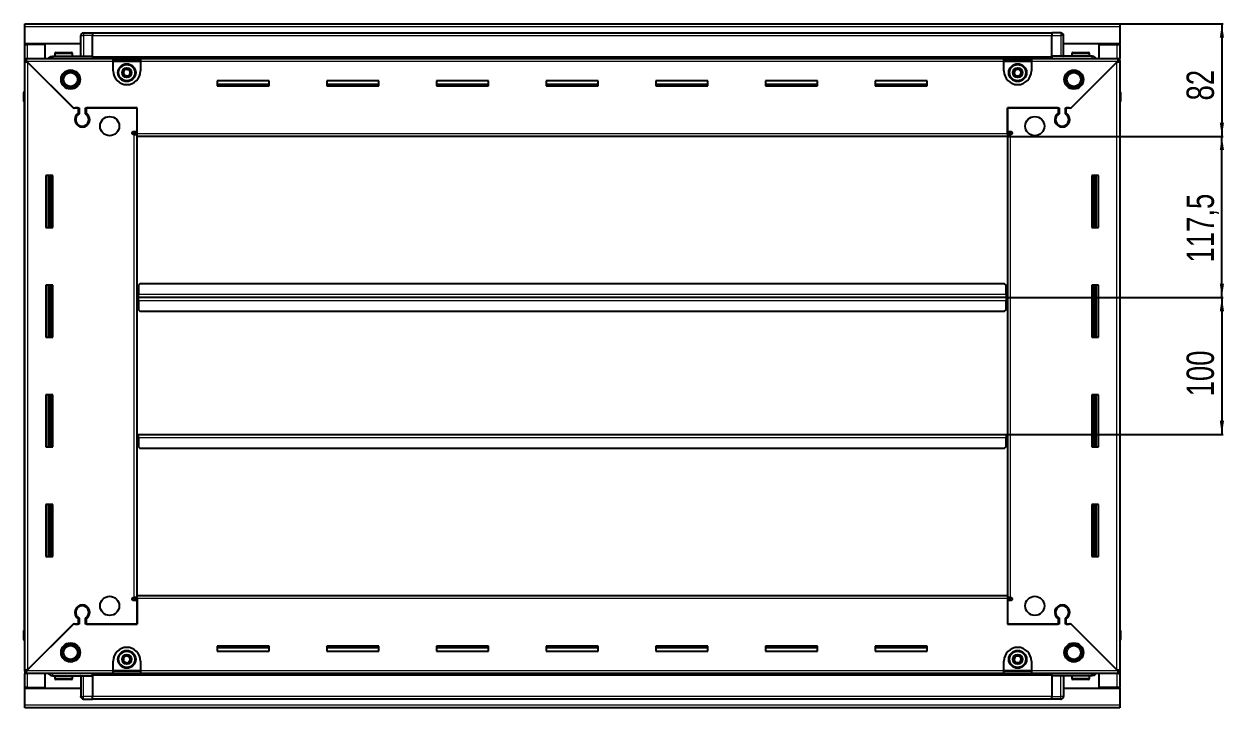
# Model space of a CAD drawing. Header units: millimetres. Extents: x 834 to 4260, y -409 to 1868.
# Drawn here: x 3384 to 4260, y 1227 to 1726 of the extents above; entities that cross this region are included whole.
import ezdxf

# ---------------------------------------------------------------- set-up
doc = ezdxf.new("R2010")
doc.units = ezdxf.units.MM
doc.layers.add('FORMAT', color=7, linetype='Continuous')
doc.styles.add('SLDTEXTSTYLE0', font='TXT', dxfattribs={"width": 0.75})
doc.dimstyles.new('SLDDIMSTYLE0', dxfattribs={"dimtxt": 20, "dimasz": 10, "dimexe": 0, "dimexo": 0.0625, "dimgap": 5, "dimtad": 2, "dimdec": 1, "dimrnd": 1e-09, "dimzin": 12, "dimdsep": 46, "dimtxsty": 'SLDTEXTSTYLE0', "dimsah": 1, "dimcen": 0.09, "dimadec": 0, "dimazin": 3, "dimtfac": 1, "dimtofl": 0, "dimtmove": 0, "dimatfit": 3, "dimfxl": 0, "dimfrac": 2, "dimtolj": 1, "dimtzin": 12, "dimarcsym": 0})

# ---------------------------------------------------------------- blocks, each defined once
blk = doc.blocks.new('_D_5')
at = {"layer": 'FORMAT'}
for p, q in [((4183.73, 1726.26), (4259.22, 1726.26)), ((4258.22, 1726.26), (4258.22, 1644.26)), ((4101.73, 1644.26), (4259.22, 1644.26))]:
    blk.add_line(p, q, dxfattribs=at)
for points in [[(4258.22, 1726.26), (4256.69, 1716.26), (4259.76, 1716.26)], [(4258.22, 1644.26), (4259.76, 1654.26), (4256.69, 1654.26)]]:
    blk.add_solid(points, dxfattribs=at)
at = {"layer": 'FORMAT', "insert": (4232.44, 1670.48), "char_height": 20, "attachment_point": 1, "rotation": 90, "style": 'SLDTEXTSTYLE0'}
blk.add_mtext('82', dxfattribs=at)
blk = doc.blocks.new('_D_6')
at = {"layer": 'FORMAT'}
for p, q in [((4101.73, 1644.26), (4259.22, 1644.26)), ((4258.22, 1526.76), (4258.22, 1644.26)), ((4100.73, 1526.76), (4259.22, 1526.76))]:
    blk.add_line(p, q, dxfattribs=at)
for points in [[(4258.22, 1644.26), (4256.69, 1634.26), (4259.76, 1634.26)], [(4258.22, 1526.76), (4259.76, 1536.76), (4256.69, 1536.76)]]:
    blk.add_solid(points, dxfattribs=at)
at = {"layer": 'FORMAT', "insert": (4232.44, 1552.26), "char_height": 20, "attachment_point": 1, "rotation": 90, "style": 'SLDTEXTSTYLE0'}
blk.add_mtext('117,5', dxfattribs=at)
blk = doc.blocks.new('_D_7')
at = {"layer": 'FORMAT'}
for p, q in [((4100.73, 1526.76), (4259.22, 1526.76)), ((4258.22, 1526.76), (4258.22, 1426.76)), ((4100.73, 1426.76), (4259.22, 1426.76))]:
    blk.add_line(p, q, dxfattribs=at)
for points in [[(4258.22, 1526.76), (4256.69, 1516.76), (4259.76, 1516.76)], [(4258.22, 1426.76), (4259.76, 1436.76), (4256.69, 1436.76)]]:
    blk.add_solid(points, dxfattribs=at)
at = {"layer": 'FORMAT', "insert": (4232.44, 1454.59), "char_height": 20, "attachment_point": 1, "rotation": 90, "style": 'SLDTEXTSTYLE0'}
blk.add_mtext('100', dxfattribs=at)

msp = doc.modelspace()

# ---------------------------------------------------------------- linework, layer by layer
at = {"color": 7, "linetype": 'Continuous', "lineweight": 25}
for p, q in [((3384.72, 1726.26), (4183.72, 1726.26)), ((3384.72, 1724.16), (3384.72, 1726.26)), ((4183.72, 1726.26), (4183.72, 1724.16)), ((3384.72, 1711.76), (3384.72, 1724.16)), ((3425.72, 1702.76), (3425.72, 1717.76)), ((3426.4, 1719.26), (3426.4, 1719.26)), ((3427.72, 1719.76), (3434.22, 1719.76)), ((3427.72, 1719.76), (3434.22, 1719.76)), ((3434.22, 1719.76), (3434.22, 1719.76)), ((3434.22, 1719.76), (3434.22, 1719.76)), ((3434.22, 1719.76), (3434.22, 1717.76)), ((4134.22, 1719.61), (3434.22, 1719.61)), ((3434.22, 1702.76), (3434.22, 1717.76)), ((4134.22, 1719.76), (4134.22, 1719.76)), ((4140.72, 1719.76), (4134.22, 1719.76)), ((4140.72, 1719.76), (4134.22, 1719.76)), ((4134.22, 1719.76), (4134.22, 1717.76)), ((4134.22, 1702.76), (4134.22, 1717.76)), ((4142.72, 1717.76), (4142.72, 1717.76)), ((4142.72, 1702.76), (4142.72, 1717.76)), ((4183.72, 1724.16), (4183.72, 1711.76)), ((3425.72, 1711.76), (3384.72, 1711.76)), ((3384.72, 1711.26), (3384.72, 1711.76)), ((3384.72, 1711.26), (3386.82, 1711.26)), ((3384.72, 1701.01), (3384.72, 1711.26)), ((3386.22, 1711.26), (3386.22, 1711.76)), ((3399.72, 1711.26), (3386.82, 1711.26)), ((3399.72, 1701.01), (3399.72, 1711.26)), ((4183.72, 1711.76), (4142.72, 1711.76)), ((4168.72, 1711.26), (4181.62, 1711.26)), ((4168.72, 1701.01), (4168.72, 1711.26)), ((4181.62, 1711.26), (4183.72, 1711.26)), ((4182.22, 1711.26), (4182.22, 1711.76)), ((4183.72, 1711.26), (4183.72, 1711.76)), ((4183.72, 1711.26), (4183.72, 1701.01)), ((3384.72, 1699.51), (3384.72, 1701.01)), ((3384.72, 1701.01), (3385.72, 1701.01)), ((3384.72, 1699.01), (3384.72, 1699.51)), ((3384.72, 1699.51), (3385.72, 1699.51)), ((3384.72, 1254.51), (3384.72, 1699.01)), ((3386.22, 1699.01), (3384.72, 1699.01)), ((3385.72, 1701.01), (3449.22, 1701.01)), ((3385.72, 1699.51), (3385.72, 1701.01)), ((3386.32, 1698.91), (3420.22, 1665.01)), ((3405.22, 1702.76), (3434.22, 1702.76)), ((3406.72, 1704.66), (3406.72, 1702.76)), ((3407.52, 1705.46), (3418.92, 1705.46)), ((3419.72, 1702.76), (3419.72, 1704.66)), ((3434.22, 1702.76), (3434.22, 1702.26)), ((3434.22, 1701.61), (4134.22, 1701.61)), ((3449.22, 1698.91), (3449.22, 1701.01)), ((3449.22, 1701.01), (3469.22, 1701.01)), ((3449.22, 1699.51), (3469.22, 1699.51)), ((3449.22, 1692.01), (3449.22, 1698.91)), ((3469.22, 1701.01), (4099.22, 1701.01)), ((3469.22, 1701.01), (3469.22, 1698.91)), ((3469.22, 1698.91), (3469.22, 1692.01)), ((4099.22, 1698.91), (4099.22, 1701.01)), ((4099.22, 1701.01), (4119.22, 1701.01)), ((4099.22, 1699.51), (4119.22, 1699.51)), ((4099.22, 1692.01), (4099.22, 1698.91)), ((4119.22, 1701.01), (4182.72, 1701.01)), ((4119.22, 1701.01), (4119.22, 1698.91)), ((4119.22, 1698.91), (4119.22, 1692.01)), ((4134.22, 1702.76), (4134.22, 1702.26)), ((4163.22, 1702.76), (4134.22, 1702.76)), ((4148.22, 1665.01), (4182.12, 1698.91)), ((4148.72, 1704.66), (4148.72, 1702.76)), ((4149.52, 1705.46), (4160.92, 1705.46)), ((4161.72, 1702.76), (4161.72, 1704.66)), ((4182.22, 1699.01), (4183.72, 1699.01)), ((4182.72, 1699.51), (4182.72, 1701.01)), ((4182.72, 1701.01), (4183.72, 1701.01)), ((4182.72, 1699.51), (4183.72, 1699.51)), ((4183.72, 1699.51), (4183.72, 1701.01)), ((4183.72, 1699.51), (4183.72, 1699.01)), ((4183.72, 1699.01), (4183.72, 1254.51)), ((3420.92, 1664.31), (3386.82, 1698.41)), ((4181.62, 1698.41), (4147.52, 1664.31)), ((3563.22, 1684.76), (3525.22, 1684.76)), ((3525.22, 1684.76), (3525.22, 1681.26)), ((3563.22, 1682.01), (3525.22, 1682.01)), ((3525.22, 1681.26), (3563.22, 1681.26)), ((3563.22, 1681.26), (3563.22, 1684.76)), ((3643.22, 1684.76), (3605.22, 1684.76)), ((3605.22, 1684.76), (3605.22, 1681.26)), ((3643.22, 1682.01), (3605.22, 1682.01)), ((3605.22, 1681.26), (3643.22, 1681.26)), ((3643.22, 1681.26), (3643.22, 1684.76)), ((3723.22, 1684.76), (3685.22, 1684.76)), ((3685.22, 1684.76), (3685.22, 1681.26)), ((3723.22, 1682.01), (3685.22, 1682.01)), ((3685.22, 1681.26), (3723.22, 1681.26)), ((3723.22, 1681.26), (3723.22, 1684.76)), ((3803.22, 1684.76), (3765.22, 1684.76)), ((3765.22, 1684.76), (3765.22, 1681.26)), ((3803.22, 1682.01), (3765.22, 1682.01)), ((3765.22, 1681.26), (3803.22, 1681.26)), ((3803.22, 1681.26), (3803.22, 1684.76)), ((3883.22, 1684.76), (3845.22, 1684.76)), ((3845.22, 1684.76), (3845.22, 1681.26)), ((3883.22, 1682.01), (3845.22, 1682.01)), ((3845.22, 1681.26), (3883.22, 1681.26)), ((3883.22, 1681.26), (3883.22, 1684.76)), ((3963.22, 1684.76), (3925.22, 1684.76)), ((3925.22, 1684.76), (3925.22, 1681.26)), ((3963.22, 1682.01), (3925.22, 1682.01)), ((3925.22, 1681.26), (3963.22, 1681.26)), ((3963.22, 1681.26), (3963.22, 1684.76)), ((4043.22, 1684.76), (4005.22, 1684.76)), ((4005.22, 1684.76), (4005.22, 1681.26)), ((4043.22, 1682.01), (4005.22, 1682.01)), ((4005.22, 1681.26), (4043.22, 1681.26)), ((4043.22, 1681.26), (4043.22, 1684.76)), ((3384.22, 1676.26), (3384.22, 1669.76)), ((3384.22, 1669.76), (3384.22, 1676.26)), ((4183.72, 1677.58), (4183.72, 1677.58)), ((4184.22, 1676.26), (4184.22, 1669.76)), ((4184.22, 1669.76), (4184.22, 1676.26)), ((3384.22, 1669.76), (3384.22, 1669.76)), ((3384.72, 1669.76), (3384.22, 1669.76)), ((3384.37, 1669.76), (3384.37, 1283.76)), ((3420.22, 1665.01), (3424.42, 1665.01)), ((3421.62, 1665.01), (3420.92, 1664.31)), ((3423.72, 1665.01), (3421.62, 1665.01)), ((3423.72, 1665.01), (3423.72, 1661.12)), ((3424.42, 1665.01), (3424.42, 1660.72)), ((3429.02, 1665.01), (3466.72, 1665.01)), ((3429.02, 1660.72), (3429.02, 1665.01)), ((3429.72, 1661.12), (3429.72, 1665.01)), ((3466.72, 1665.01), (3429.72, 1665.01)), ((3466.72, 1646.36), (3466.72, 1665.01)), ((3466.72, 1647.76), (3466.72, 1665.01)), ((4101.72, 1665.01), (4139.42, 1665.01)), ((4101.72, 1646.36), (4101.72, 1665.01)), ((4101.72, 1665.01), (4101.72, 1647.76)), ((4138.72, 1665.01), (4101.72, 1665.01)), ((4138.72, 1665.01), (4138.72, 1661.12)), ((4139.42, 1665.01), (4139.42, 1660.72)), ((4144.02, 1665.01), (4148.22, 1665.01)), ((4144.02, 1660.72), (4144.02, 1665.01)), ((4146.82, 1665.01), (4144.72, 1665.01)), ((4144.72, 1661.12), (4144.72, 1665.01)), ((4147.52, 1664.31), (4146.82, 1665.01)), ((4183.72, 1669.76), (4184.22, 1669.76)), ((4184.07, 1283.76), (4184.07, 1669.76)), ((4184.22, 1669.76), (4184.22, 1669.76)), ((4184.22, 1669.76), (4184.22, 1669.76)), ((3424.72, 1652.14), (3424.72, 1651.38)), ((3463.87, 1647.76), (3466.72, 1647.76)), ((3466.72, 1646.76), (3464.72, 1646.76)), ((3464.72, 1646.76), (3464.72, 1645.76)), ((3466.72, 1644.26), (3466.72, 1646.36)), ((4101.72, 1647.76), (4104.57, 1647.76)), ((4103.72, 1646.76), (4101.72, 1646.76)), ((4101.72, 1646.36), (4101.72, 1644.26)), ((4103.72, 1645.76), (4103.72, 1646.76)), ((4143.72, 1652.14), (4143.72, 1651.38)), ((3464.62, 1645.76), (3463.87, 1645.76)), ((3464.62, 1645.76), (3466.72, 1645.76)), ((4101.72, 1644.26), (3466.72, 1644.26)), ((3466.72, 1309.26), (3466.72, 1644.26)), ((4101.72, 1645.76), (4103.82, 1645.76)), ((4101.72, 1644.26), (4101.72, 1309.26)), ((4104.57, 1645.76), (4103.82, 1645.76)), ((3405.22, 1615.76), (3400.22, 1615.76)), ((3400.22, 1615.76), (3400.22, 1577.76)), ((3402.37, 1577.76), (3402.37, 1615.76)), ((3404.17, 1577.76), (3404.17, 1615.76)), ((3404.2, 1577.76), (3404.2, 1615.76)), ((3405.22, 1577.76), (3405.22, 1615.76)), ((4163.22, 1615.76), (4163.22, 1577.76)), ((4168.22, 1615.76), (4163.22, 1615.76)), ((4164.25, 1615.76), (4164.25, 1577.76)), ((4164.28, 1615.76), (4164.28, 1577.76)), ((4166.07, 1615.76), (4166.07, 1577.76)), ((4168.22, 1577.76), (4168.22, 1615.76)), ((3400.22, 1577.76), (3405.22, 1577.76)), ((4163.22, 1577.76), (4168.22, 1577.76)), ((3405.22, 1535.76), (3400.22, 1535.76)), ((3400.22, 1535.76), (3400.22, 1497.76)), ((3402.37, 1497.76), (3402.37, 1535.76)), ((3404.17, 1497.76), (3404.17, 1535.76)), ((3404.2, 1497.76), (3404.2, 1535.76)), ((3405.22, 1497.76), (3405.22, 1535.76)), ((3468.72, 1536.76), (3467.72, 1535.76)), ((3467.72, 1535.76), (3467.72, 1528.86)), ((4099.72, 1536.76), (3468.72, 1536.76)), ((4100.72, 1535.76), (4099.72, 1536.76)), ((4100.72, 1528.86), (4100.72, 1535.76)), ((4163.22, 1535.76), (4163.22, 1497.76)), ((4168.22, 1535.76), (4163.22, 1535.76)), ((4164.25, 1535.76), (4164.25, 1497.76)), ((4164.28, 1535.76), (4164.28, 1497.76)), ((4166.07, 1535.76), (4166.07, 1497.76)), ((4168.22, 1497.76), (4168.22, 1535.76)), ((3467.47, 1526.76), (3466.72, 1526.76)), ((3467.72, 1529.61), (3467.47, 1529.61)), ((3467.47, 1529.61), (3467.47, 1526.76)), ((3467.47, 1526.76), (3467.47, 1523.91)), ((3467.47, 1523.91), (3467.72, 1523.91)), ((3467.72, 1526.76), (3467.72, 1528.86)), ((4100.72, 1526.76), (3467.72, 1526.76)), ((3467.72, 1524.66), (3467.72, 1526.76)), ((3467.72, 1524.66), (3467.72, 1517.76)), ((4100.97, 1529.61), (4100.72, 1529.61)), ((4100.72, 1528.86), (4100.72, 1526.76)), ((4100.72, 1526.76), (4100.72, 1524.66)), ((4100.72, 1517.76), (4100.72, 1524.66)), ((4100.72, 1523.91), (4100.97, 1523.91)), ((4100.97, 1526.76), (4100.97, 1529.61)), ((4101.72, 1526.76), (4100.97, 1526.76)), ((4100.97, 1523.91), (4100.97, 1526.76)), ((3467.72, 1517.76), (3468.72, 1516.76)), ((3468.72, 1516.76), (4099.72, 1516.76)), ((4099.72, 1516.76), (4100.72, 1517.76)), ((3400.22, 1497.76), (3405.22, 1497.76)), ((4163.22, 1497.76), (4168.22, 1497.76)), ((3405.22, 1455.76), (3400.22, 1455.76)), ((3400.22, 1455.76), (3400.22, 1417.76)), ((3402.37, 1417.76), (3402.37, 1455.76)), ((3404.17, 1417.76), (3404.17, 1455.76)), ((3404.2, 1417.76), (3404.2, 1455.76)), ((3405.22, 1417.76), (3405.22, 1455.76)), ((4163.22, 1455.76), (4163.22, 1417.76)), ((4168.22, 1455.76), (4163.22, 1455.76)), ((4164.25, 1455.76), (4164.25, 1417.76)), ((4164.28, 1455.76), (4164.28, 1417.76)), ((4166.07, 1455.76), (4166.07, 1417.76)), ((4168.22, 1417.76), (4168.22, 1455.76)), ((3466.72, 1426.76), (3467.47, 1426.76)), ((3467.47, 1426.76), (3467.47, 1423.91)), ((3467.47, 1423.91), (3467.72, 1423.91)), ((3467.72, 1426.76), (4100.72, 1426.76)), ((3467.72, 1424.66), (3467.72, 1426.76)), ((3467.72, 1424.66), (3467.72, 1417.76)), ((4100.72, 1426.76), (4100.72, 1424.66)), ((4100.72, 1417.76), (4100.72, 1424.66)), ((4100.72, 1423.91), (4100.97, 1423.91)), ((4100.97, 1423.91), (4100.97, 1426.76)), ((4100.97, 1426.76), (4101.72, 1426.76)), ((3400.22, 1417.76), (3405.22, 1417.76)), ((3467.72, 1417.76), (3468.72, 1416.76)), ((3468.72, 1416.76), (4099.72, 1416.76)), ((4099.72, 1416.76), (4100.72, 1417.76)), ((4163.22, 1417.76), (4168.22, 1417.76)), ((3405.22, 1375.76), (3400.22, 1375.76)), ((3400.22, 1375.76), (3400.22, 1337.76)), ((3402.37, 1337.76), (3402.37, 1375.76)), ((3404.17, 1337.76), (3404.17, 1375.76)), ((3404.2, 1337.76), (3404.2, 1375.76)), ((3405.22, 1337.76), (3405.22, 1375.76)), ((4163.22, 1375.76), (4163.22, 1337.76)), ((4168.22, 1375.76), (4163.22, 1375.76)), ((4164.25, 1375.76), (4164.25, 1337.76)), ((4164.28, 1375.76), (4164.28, 1337.76)), ((4166.07, 1375.76), (4166.07, 1337.76)), ((4168.22, 1337.76), (4168.22, 1375.76)), ((3400.22, 1337.76), (3405.22, 1337.76)), ((4163.22, 1337.76), (4168.22, 1337.76)), ((3463.87, 1307.76), (3464.62, 1307.76)), ((3466.72, 1305.76), (3463.87, 1305.76)), ((3466.72, 1307.76), (3464.62, 1307.76)), ((3464.72, 1307.76), (3464.72, 1306.76)), ((3464.72, 1306.76), (3466.72, 1306.76)), ((3466.72, 1309.26), (4101.72, 1309.26)), ((3466.72, 1307.16), (3466.72, 1309.26)), ((3466.72, 1307.16), (3466.72, 1288.51)), ((3466.72, 1288.51), (3466.72, 1305.76)), ((4101.72, 1309.26), (4101.72, 1307.16)), ((4103.82, 1307.76), (4101.72, 1307.76)), ((4101.72, 1307.16), (4101.72, 1288.51)), ((4101.72, 1306.76), (4103.72, 1306.76)), ((4101.72, 1305.76), (4101.72, 1288.51)), ((4104.57, 1305.76), (4101.72, 1305.76)), ((4103.72, 1306.76), (4103.72, 1307.76)), ((4103.82, 1307.76), (4104.57, 1307.76)), ((3424.72, 1302.13), (3424.72, 1301.37)), ((4143.72, 1302.13), (4143.72, 1301.37)), ((3420.22, 1288.51), (3386.32, 1254.61)), ((3386.82, 1255.11), (3420.92, 1289.21)), ((3424.42, 1288.51), (3420.22, 1288.51)), ((3420.92, 1289.21), (3421.62, 1288.51)), ((3421.62, 1288.51), (3423.72, 1288.51)), ((3423.72, 1292.4), (3423.72, 1288.51)), ((3424.42, 1292.79), (3424.42, 1288.51)), ((3429.02, 1288.51), (3429.02, 1292.79)), ((3466.72, 1288.51), (3429.02, 1288.51)), ((3429.72, 1288.51), (3429.72, 1292.4)), ((3429.72, 1288.51), (3466.72, 1288.51)), ((4139.42, 1288.51), (4101.72, 1288.51)), ((4101.72, 1288.51), (4138.72, 1288.51)), ((4138.72, 1292.4), (4138.72, 1288.51)), ((4139.42, 1292.79), (4139.42, 1288.51)), ((4144.02, 1288.51), (4144.02, 1292.79)), ((4148.22, 1288.51), (4144.02, 1288.51)), ((4144.72, 1288.51), (4144.72, 1292.4)), ((4144.72, 1288.51), (4146.82, 1288.51)), ((4146.82, 1288.51), (4147.52, 1289.21)), ((4147.52, 1289.21), (4181.62, 1255.11)), ((4182.12, 1254.61), (4148.22, 1288.51)), ((3384.22, 1283.76), (3384.22, 1283.76)), ((3384.22, 1277.26), (3384.22, 1283.76)), ((3384.22, 1283.76), (3384.22, 1283.76)), ((3384.22, 1283.76), (3384.22, 1277.26)), ((3384.72, 1283.76), (3384.22, 1283.76)), ((4183.72, 1283.76), (4184.22, 1283.76)), ((4184.22, 1283.76), (4184.22, 1283.76)), ((4184.22, 1277.26), (4184.22, 1283.76)), ((4184.22, 1283.76), (4184.22, 1277.26)), ((3384.72, 1275.93), (3384.72, 1275.93)), ((3563.22, 1272.26), (3525.22, 1272.26)), ((3525.22, 1272.26), (3525.22, 1268.76)), ((3525.22, 1271.51), (3563.22, 1271.51)), ((3563.22, 1268.76), (3563.22, 1272.26)), ((3643.22, 1272.26), (3605.22, 1272.26)), ((3605.22, 1272.26), (3605.22, 1268.76)), ((3605.22, 1271.51), (3643.22, 1271.51)), ((3643.22, 1268.76), (3643.22, 1272.26)), ((3723.22, 1272.26), (3685.22, 1272.26)), ((3685.22, 1272.26), (3685.22, 1268.76)), ((3685.22, 1271.51), (3723.22, 1271.51)), ((3723.22, 1268.76), (3723.22, 1272.26)), ((3803.22, 1272.26), (3765.22, 1272.26)), ((3765.22, 1272.26), (3765.22, 1268.76)), ((3765.22, 1271.51), (3803.22, 1271.51)), ((3803.22, 1268.76), (3803.22, 1272.26)), ((3883.22, 1272.26), (3845.22, 1272.26)), ((3845.22, 1272.26), (3845.22, 1268.76)), ((3845.22, 1271.51), (3883.22, 1271.51)), ((3883.22, 1268.76), (3883.22, 1272.26)), ((3963.22, 1272.26), (3925.22, 1272.26)), ((3925.22, 1272.26), (3925.22, 1268.76)), ((3925.22, 1271.51), (3963.22, 1271.51)), ((3963.22, 1268.76), (3963.22, 1272.26)), ((4043.22, 1272.26), (4005.22, 1272.26)), ((4005.22, 1272.26), (4005.22, 1268.76)), ((4005.22, 1271.51), (4043.22, 1271.51)), ((4043.22, 1268.76), (4043.22, 1272.26)), ((3449.22, 1254.61), (3449.22, 1261.51)), ((3469.22, 1261.51), (3469.22, 1254.61)), ((3525.22, 1268.76), (3563.22, 1268.76)), ((3605.22, 1268.76), (3643.22, 1268.76)), ((3685.22, 1268.76), (3723.22, 1268.76)), ((3765.22, 1268.76), (3803.22, 1268.76)), ((3845.22, 1268.76), (3883.22, 1268.76)), ((3925.22, 1268.76), (3963.22, 1268.76)), ((4005.22, 1268.76), (4043.22, 1268.76)), ((4099.22, 1254.61), (4099.22, 1261.51)), ((4119.22, 1261.51), (4119.22, 1254.61)), ((3384.72, 1254.01), (3384.72, 1254.51)), ((3386.22, 1254.51), (3384.72, 1254.51)), ((3384.72, 1254.01), (3384.72, 1252.51)), ((3385.72, 1254.01), (3384.72, 1254.01)), ((3384.72, 1242.26), (3384.72, 1252.51)), ((3385.72, 1252.51), (3384.72, 1252.51)), ((3385.72, 1254.01), (3385.72, 1252.51)), ((3449.22, 1252.51), (3385.72, 1252.51)), ((3399.72, 1242.26), (3399.72, 1252.51)), ((3449.22, 1252.51), (3449.22, 1254.61)), ((3469.22, 1254.01), (3449.22, 1254.01)), ((3469.22, 1252.51), (3449.22, 1252.51)), ((3469.22, 1254.61), (3469.22, 1252.51)), ((4099.22, 1252.51), (3469.22, 1252.51)), ((4099.22, 1252.51), (4099.22, 1254.61)), ((4119.22, 1254.01), (4099.22, 1254.01)), ((4119.22, 1252.51), (4099.22, 1252.51)), ((4119.22, 1254.61), (4119.22, 1252.51)), ((4182.72, 1252.51), (4119.22, 1252.51)), ((4168.72, 1242.26), (4168.72, 1252.51)), ((4182.22, 1254.51), (4183.72, 1254.51)), ((4182.72, 1254.01), (4182.72, 1252.51)), ((4183.72, 1254.01), (4182.72, 1254.01)), ((4183.72, 1252.51), (4182.72, 1252.51)), ((4183.72, 1254.51), (4183.72, 1254.01)), ((4183.72, 1254.01), (4183.72, 1252.51)), ((4183.72, 1252.51), (4183.72, 1242.26)), ((3405.22, 1250.76), (3434.22, 1250.76)), ((3406.72, 1250.76), (3406.72, 1248.86)), ((3411.3, 1248.06), (3407.52, 1248.06)), ((3418.92, 1248.06), (3411.3, 1248.06)), ((3419.72, 1248.86), (3419.72, 1250.76)), ((3425.72, 1250.76), (3425.72, 1235.76)), ((4134.22, 1251.91), (3434.22, 1251.91)), ((3434.22, 1250.76), (3434.22, 1251.26)), ((3434.22, 1250.76), (3434.22, 1235.76)), ((4134.22, 1250.76), (4134.22, 1251.26)), ((4163.22, 1250.76), (4134.22, 1250.76)), ((4134.22, 1250.76), (4134.22, 1235.76)), ((4142.72, 1250.76), (4142.72, 1235.76)), ((4148.72, 1250.76), (4148.72, 1248.86)), ((4156.52, 1248.06), (4149.52, 1248.06)), ((4160.92, 1248.06), (4156.52, 1248.06)), ((4161.72, 1248.86), (4161.72, 1250.76)), ((3386.82, 1242.26), (3384.72, 1242.26)), ((3384.72, 1241.76), (3384.72, 1242.26)), ((3384.72, 1241.76), (3425.72, 1241.76)), ((3384.72, 1229.36), (3384.72, 1241.76)), ((3386.22, 1241.76), (3386.22, 1242.26)), ((3386.82, 1242.26), (3399.72, 1242.26)), ((3425.72, 1235.76), (3425.72, 1235.76)), ((3434.22, 1233.76), (3434.22, 1235.76)), ((4134.22, 1233.76), (4134.22, 1235.76)), ((4142.72, 1241.76), (4183.72, 1241.76)), ((4181.62, 1242.26), (4168.72, 1242.26)), ((4183.72, 1242.26), (4181.62, 1242.26)), ((4182.22, 1241.76), (4182.22, 1242.26)), ((4183.72, 1241.76), (4183.72, 1242.26)), ((4183.72, 1241.76), (4183.72, 1229.36)), ((3384.72, 1227.26), (3384.72, 1229.36)), ((4183.72, 1227.26), (3384.72, 1227.26)), ((3427.72, 1233.76), (3434.22, 1233.76)), ((3427.72, 1233.76), (3434.22, 1233.76)), ((3434.22, 1233.91), (4134.22, 1233.91)), ((3434.22, 1233.76), (3434.22, 1233.76)), ((4140.72, 1233.76), (4134.22, 1233.76)), ((4134.22, 1233.76), (4134.22, 1233.76)), ((4134.22, 1233.76), (4134.22, 1233.76)), ((4140.72, 1233.76), (4134.22, 1233.76)), ((4142.05, 1234.26), (4142.05, 1234.26)), ((4183.72, 1229.36), (4183.72, 1227.26))]:
    msp.add_line(p, q, dxfattribs=at)
at = {"color": 8, "linetype": 'Continuous', "lineweight": 18}
for p, q in [((4183.72, 1724.16), (3384.72, 1724.16)), ((3425.72, 1717.76), (3427.72, 1717.76)), ((3427.72, 1719.76), (3427.72, 1717.76)), ((3427.72, 1717.76), (3427.72, 1702.76)), ((3434.22, 1717.76), (3427.72, 1717.76)), ((4134.22, 1717.61), (3434.22, 1717.61)), ((4134.22, 1717.76), (4140.72, 1717.76)), ((4140.72, 1719.76), (4140.72, 1717.76)), ((4140.72, 1717.76), (4140.72, 1702.76)), ((4142.72, 1717.76), (4140.72, 1717.76)), ((3386.82, 1711.26), (3386.82, 1711.76)), ((3386.82, 1701.01), (3386.82, 1711.26)), ((4181.62, 1711.76), (4181.62, 1711.26)), ((4181.62, 1711.26), (4181.62, 1701.01)), ((3449.22, 1698.91), (3386.32, 1698.91)), ((3406.72, 1704.66), (3419.72, 1704.66)), ((4134.22, 1702.26), (3434.22, 1702.26)), ((4134.22, 1701.02), (3434.22, 1701.02)), ((3449.22, 1698.91), (3469.22, 1698.91)), ((4099.22, 1698.91), (3469.22, 1698.91)), ((4099.22, 1698.91), (4119.22, 1698.91)), ((4182.12, 1698.91), (4119.22, 1698.91)), ((4148.72, 1704.66), (4161.72, 1704.66)), ((3386.82, 1698.41), (3386.82, 1255.11)), ((4181.62, 1255.11), (4181.62, 1698.41)), ((3384.72, 1676.26), (3384.22, 1676.26)), ((4183.72, 1676.26), (4184.22, 1676.26)), ((3466.72, 1646.36), (4101.72, 1646.36)), ((3464.62, 1307.76), (3464.62, 1645.76)), ((4103.82, 1645.76), (4103.82, 1307.76)), ((3401.72, 1615.76), (3401.72, 1577.76)), ((3402.96, 1615.76), (3402.96, 1577.76)), ((4165.49, 1577.76), (4165.49, 1615.76)), ((4166.72, 1577.76), (4166.72, 1615.76)), ((3401.72, 1535.76), (3401.72, 1497.76)), ((3402.96, 1535.76), (3402.96, 1497.76)), ((4165.49, 1497.76), (4165.49, 1535.76)), ((4166.72, 1497.76), (4166.72, 1535.76)), ((4100.72, 1528.86), (3467.72, 1528.86)), ((3467.72, 1524.66), (4100.72, 1524.66)), ((3401.72, 1455.76), (3401.72, 1417.76)), ((3402.96, 1455.76), (3402.96, 1417.76)), ((4165.49, 1417.76), (4165.49, 1455.76)), ((4166.72, 1417.76), (4166.72, 1455.76)), ((3467.72, 1424.66), (4100.72, 1424.66)), ((3401.72, 1375.76), (3401.72, 1337.76)), ((3402.96, 1375.76), (3402.96, 1337.76)), ((4165.49, 1337.76), (4165.49, 1375.76)), ((4166.72, 1337.76), (4166.72, 1375.76)), ((4101.72, 1307.16), (3466.72, 1307.16)), ((3384.72, 1277.26), (3384.22, 1277.26)), ((4183.72, 1277.26), (4184.22, 1277.26)), ((3386.32, 1254.61), (3449.22, 1254.61)), ((3386.82, 1242.26), (3386.82, 1252.51)), ((3434.22, 1252.49), (4134.22, 1252.49)), ((3469.22, 1254.61), (3449.22, 1254.61)), ((3469.22, 1254.61), (4099.22, 1254.61)), ((4119.22, 1254.61), (4099.22, 1254.61)), ((4119.22, 1254.61), (4182.12, 1254.61)), ((4181.62, 1252.51), (4181.62, 1242.26)), ((3411.03, 1248.86), (3406.72, 1248.86)), ((3419.72, 1248.86), (3411.03, 1248.86)), ((3427.72, 1235.76), (3427.72, 1250.76)), ((3434.22, 1251.26), (4134.22, 1251.26)), ((4140.72, 1235.76), (4140.72, 1250.76)), ((4156.7, 1248.86), (4148.72, 1248.86)), ((4161.72, 1248.86), (4156.7, 1248.86)), ((3386.82, 1241.76), (3386.82, 1242.26)), ((3425.72, 1235.76), (3427.72, 1235.76)), ((3434.22, 1235.76), (3427.72, 1235.76)), ((3427.72, 1233.76), (3427.72, 1235.76)), ((3434.22, 1235.91), (4134.22, 1235.91)), ((4134.22, 1235.76), (4140.72, 1235.76)), ((4142.72, 1235.76), (4140.72, 1235.76)), ((4140.72, 1233.76), (4140.72, 1235.76)), ((4181.62, 1242.26), (4181.62, 1241.76)), ((4183.72, 1229.36), (3384.72, 1229.36))]:
    msp.add_line(p, q, dxfattribs=at)
at = {"color": 7, "linetype": 'Continuous', "lineweight": 25, "flags": 128}
msp.add_lwpolyline([(3425.87, 1235.01), (3425.76, 1235.37), (3425.72, 1235.76)], dxfattribs=at)
at = {"color": 7, "linetype": 'Continuous', "lineweight": 25}
for centre, radius in [((3418.22, 1685.76), 7), ((3418.22, 1685.76), 6.03), ((3418.22, 1685.76), 5.1), ((3459.22, 1690.76), 6.5), ((3459.22, 1690.76), 3.46), ((4109.22, 1690.76), 6.5), ((4109.22, 1690.76), 3.46), ((4150.22, 1685.76), 7), ((4150.22, 1685.76), 6.02), ((4150.22, 1685.76), 5.1), ((3446.72, 1651.76), 7), ((4121.72, 1651.76), 7), ((3446.72, 1301.76), 7), ((4121.72, 1301.76), 7), ((3418.22, 1267.76), 7), ((3418.22, 1267.76), 6.03), ((3418.22, 1267.76), 5.1), ((4150.22, 1267.76), 7), ((4150.22, 1267.76), 6.02), ((4150.22, 1267.76), 5.1), ((3459.22, 1262.76), 6.5), ((3459.22, 1262.76), 3.46), ((4109.22, 1262.76), 6.5), ((4109.22, 1262.76), 3.46)]:
    msp.add_circle(centre, radius, dxfattribs=at)
at = {"color": 8, "linetype": 'Continuous', "lineweight": 18}
for centre in [(3459.22, 1690.76), (4109.22, 1690.76), (3459.22, 1262.76), (4109.22, 1262.76)]:
    msp.add_circle(centre, 5.7, dxfattribs=at)
at = {"color": 7, "linetype": 'Continuous', "lineweight": 25}
for centre, radius, start, end in [((3427.72, 1717.76), 2, 90, 180), ((3427.72, 1717.76), 2, 131.40962, 180), ((4140.72, 1717.76), 2, 0, 90), ((3407.52, 1704.66), 0.8, 90, 180), ((3418.92, 1704.66), 0.8, 0, 90), ((3425.52, 1702.96), 0.2, 270, 0), ((4142.92, 1702.96), 0.2, 180, 270), ((4149.52, 1704.66), 0.8, 90, 180), ((4160.92, 1704.66), 0.8, 0, 90), ((3459.22, 1692.01), 10, 180, 270), ((3459.22, 1690.76), 2.5, 134.01559, 194.01559), ((3459.22, 1690.76), 2.5, 194.01559, 254.01559), ((3459.22, 1690.76), 2.5, 74.01559, 134.01559), ((3459.22, 1692.01), 10, 270, 0), ((3459.22, 1690.76), 2.5, 14.01559, 74.01559), ((3459.22, 1690.76), 2.5, 314.01559, 14.01559), ((4109.22, 1692.01), 10, 180, 270), ((4109.22, 1690.76), 2.5, 160.11158, 220.11158), ((4109.22, 1690.76), 2.5, 100.11158, 160.11158), ((4109.22, 1690.76), 2.5, 40.11158, 100.11158), ((4109.22, 1692.01), 10, 270, 0), ((4109.22, 1690.76), 2.5, 280.11158, 340.11158), ((4109.22, 1690.76), 2.5, 340.11158, 40.11158), ((3459.22, 1690.76), 2.5, 254.01559, 314.01559), ((4109.22, 1690.76), 2.5, 220.11158, 280.11158), ((3386.22, 1676.26), 2, 138.57492, 180), ((3386.22, 1676.26), 2, 138.59038, 180), ((4182.22, 1676.26), 2, 0, 41.39416), ((3426.72, 1656.51), 5.5, 123.05573, 56.94427), ((3426.72, 1656.51), 4.8, 118.63099, 61.36901), ((4141.72, 1656.51), 5.5, 123.05573, 56.94427), ((4141.72, 1656.51), 4.8, 118.63099, 61.36901), ((3463.87, 1646.76), 1, 90, 270), ((4104.57, 1646.76), 1, 270, 90), ((3463.87, 1306.76), 1, 90, 270), ((4104.57, 1306.76), 1, 270, 90), ((3426.72, 1297.01), 5.5, 303.05573, 236.94427), ((3426.72, 1297.01), 4.8, 298.63099, 241.36901), ((4141.72, 1297.01), 5.5, 303.05573, 236.94427), ((4141.72, 1297.01), 4.8, 298.63099, 241.36901), ((3386.22, 1277.26), 2, 180, 221.39416), ((3459.22, 1261.51), 10, 90, 180), ((3459.22, 1261.51), 10, 0, 90), ((4109.22, 1261.51), 10, 90, 180), ((4109.22, 1261.51), 10, 0, 90), ((4182.22, 1277.26), 2, 318.57492, 360), ((4182.22, 1277.26), 2, 318.59038, 0), ((3459.22, 1262.76), 2.5, 127.47401, 187.47401), ((3459.22, 1262.76), 2.5, 187.47401, 247.47401), ((3459.22, 1262.76), 2.5, 67.47401, 127.47401), ((3459.22, 1262.76), 2.5, 7.47401, 67.47401), ((3459.22, 1262.76), 2.5, 307.47401, 7.47401), ((4109.22, 1262.76), 2.5, 147.04236, 207.04236), ((4109.22, 1262.76), 2.5, 207.04236, 267.04236), ((4109.22, 1262.76), 2.5, 87.04236, 147.04236), ((4109.22, 1262.76), 2.5, 267.04236, 327.04236), ((4109.22, 1262.76), 2.5, 27.04236, 87.04236), ((4109.22, 1262.76), 2.5, 327.04236, 27.04236), ((3459.22, 1262.76), 2.5, 247.47401, 307.47401), ((3407.52, 1248.86), 0.8, 180, 270), ((3418.92, 1248.86), 0.8, 270, 360), ((3425.52, 1250.56), 0.2, 0, 90), ((4142.92, 1250.56), 0.2, 90, 180), ((4149.52, 1248.86), 0.8, 180, 270), ((4160.92, 1248.86), 0.8, 270, 0), ((3427.72, 1235.76), 2, 180, 270), ((4140.72, 1235.76), 2, 270, 0), ((4140.72, 1235.76), 2, 270, 288.58003), ((4140.72, 1235.76), 2, 303.94202, 311.40962)]:
    msp.add_arc(centre, radius, start, end, dxfattribs=at)
for points, knots in [([(3384.72, 1699.01), (3384.75, 1698.96), (3384.8, 1698.87), (3385.2, 1698.74), (3385.75, 1698.61), (3386.33, 1698.5), (3386.7, 1698.43), (3386.82, 1698.41)], [0, 0, 0, 0, 0.230255, 0.448522, 0.666786, 0.88505, 1, 1, 1, 1]), ([(3386.32, 1698.91), (3386.28, 1699.16), (3386.19, 1699.65), (3386.05, 1700.3), (3385.92, 1700.76), (3385.81, 1700.98), (3385.75, 1701), (3385.72, 1701.01)], [0, 0, 0, 0, 0.2302553, 0.4485219, 0.6667858, 0.8850496, 1, 1, 1, 1]), ([(3402.01, 1701.01), (3402.13, 1701.21), (3402.52, 1701.86), (3403.67, 1702.57), (3404.71, 1702.69), (3405.22, 1702.76)], [0, 0, 0, 0, 0.1822499, 0.5911249, 1, 1, 1, 1]), ([(3434.22, 1702.76), (3434.22, 1702.72), (3434.22, 1702.64), (3434.22, 1702.03), (3434.22, 1701.45), (3434.22, 1701.05), (3434.22, 1701.02)], [0, 0, 0, 0, 0.324279, 0.648558, 0.972836, 1, 1, 1, 1]), ([(4134.22, 1702.76), (4134.22, 1702.72), (4134.22, 1702.64), (4134.22, 1702.03), (4134.22, 1701.45), (4134.22, 1701.05), (4134.22, 1701.02)], [0, 0, 0, 0, 0.324279, 0.648558, 0.972836, 1, 1, 1, 1]), ([(4166.44, 1701.01), (4166.32, 1701.21), (4165.93, 1701.86), (4164.78, 1702.57), (4163.74, 1702.69), (4163.22, 1702.76)], [0, 0, 0, 0, 0.18225, 0.591125, 1, 1, 1, 1]), ([(4181.62, 1698.41), (4181.88, 1698.45), (4182.37, 1698.54), (4183.01, 1698.68), (4183.48, 1698.81), (4183.7, 1698.92), (4183.72, 1698.98), (4183.72, 1699.01)], [0, 0, 0, 0, 0.230255, 0.448522, 0.666786, 0.88505, 1, 1, 1, 1]), ([(4182.72, 1701.01), (4182.68, 1700.98), (4182.59, 1700.93), (4182.45, 1700.54), (4182.32, 1699.98), (4182.21, 1699.4), (4182.15, 1699.03), (4182.12, 1698.91)], [0, 0, 0, 0, 0.2302553, 0.4485219, 0.6667858, 0.8850496, 1, 1, 1, 1]), ([(3456.45, 1691.55), (3456.82, 1691.91), (3457.51, 1692.58), (3458.2, 1693.25), (3458.52, 1693.56)], [0, 0, 0, 0, 0.534686, 1, 1, 1, 1]), ([(3457.15, 1688.75), (3457.06, 1689.09), (3456.87, 1689.88), (3456.62, 1690.85), (3456.48, 1691.43), (3456.45, 1691.55)], [0, 0, 0, 0, 0.362901, 0.866875, 1, 1, 1, 1]), ([(3458.52, 1693.56), (3459.02, 1693.42), (3459.95, 1693.15), (3460.87, 1692.89), (3461.3, 1692.76)], [0, 0, 0, 0, 0.534686, 1, 1, 1, 1]), ([(3462, 1689.96), (3461.63, 1689.6), (3460.93, 1688.93), (3460.24, 1688.27), (3459.92, 1687.96)], [0, 0, 0, 0, 0.534686, 1, 1, 1, 1]), ([(3461.3, 1692.76), (3461.33, 1692.64), (3461.48, 1692.06), (3461.72, 1691.1), (3461.92, 1690.3), (3462, 1689.96)], [0, 0, 0, 0, 0.133125, 0.637099, 1, 1, 1, 1]), ([(4106.38, 1690.25), (4106.42, 1690.37), (4106.63, 1690.93), (4106.97, 1691.87), (4107.25, 1692.64), (4107.36, 1692.96)], [0, 0, 0, 0, 0.133125, 0.637099, 1, 1, 1, 1]), ([(4108.24, 1688.04), (4107.91, 1688.44), (4107.29, 1689.17), (4106.67, 1689.91), (4106.38, 1690.25)], [0, 0, 0, 0, 0.534686, 1, 1, 1, 1]), ([(4107.36, 1692.96), (4107.87, 1693.06), (4108.82, 1693.22), (4109.77, 1693.39), (4110.21, 1693.47)], [0, 0, 0, 0, 0.534686, 1, 1, 1, 1]), ([(4110.21, 1693.47), (4110.54, 1693.08), (4111.16, 1692.34), (4111.78, 1691.61), (4112.07, 1691.26)], [0, 0, 0, 0, 0.5346859, 1, 1, 1, 1]), ([(4112.07, 1691.26), (4111.95, 1690.94), (4111.67, 1690.17), (4111.33, 1689.23), (4111.13, 1688.67), (4111.08, 1688.55)], [0, 0, 0, 0, 0.3629006, 0.8668753, 1, 1, 1, 1]), ([(3459.92, 1687.96), (3459.43, 1688.1), (3458.5, 1688.36), (3457.58, 1688.63), (3457.15, 1688.75)], [0, 0, 0, 0, 0.534686, 1, 1, 1, 1]), ([(4111.08, 1688.55), (4110.58, 1688.46), (4109.63, 1688.29), (4108.68, 1688.12), (4108.24, 1688.04)], [0, 0, 0, 0, 0.534686, 1, 1, 1, 1]), ([(3456.56, 1263.86), (3456.66, 1263.94), (3457.13, 1264.3), (3457.92, 1264.91), (3458.58, 1265.41), (3458.85, 1265.62)], [0, 0, 0, 0, 0.133125, 0.637099, 1, 1, 1, 1]), ([(3456.93, 1261), (3456.87, 1261.51), (3456.74, 1262.47), (3456.62, 1263.42), (3456.56, 1263.86)], [0, 0, 0, 0, 0.534686, 1, 1, 1, 1]), ([(3459.6, 1259.89), (3459.12, 1260.09), (3458.23, 1260.46), (3457.35, 1260.83), (3456.93, 1261)], [0, 0, 0, 0, 0.534686, 1, 1, 1, 1]), ([(3458.85, 1265.62), (3459.32, 1265.42), (3460.22, 1265.05), (3461.1, 1264.68), (3461.52, 1264.51)], [0, 0, 0, 0, 0.534686, 1, 1, 1, 1]), ([(3461.89, 1261.65), (3461.62, 1261.44), (3460.96, 1260.94), (3460.17, 1260.34), (3459.7, 1259.97), (3459.6, 1259.89)], [0, 0, 0, 0, 0.362901, 0.866875, 1, 1, 1, 1]), ([(3461.52, 1264.51), (3461.58, 1264), (3461.71, 1263.05), (3461.83, 1262.09), (3461.89, 1261.65)], [0, 0, 0, 0, 0.534686, 1, 1, 1, 1]), ([(4106.34, 1262.91), (4106.62, 1263.34), (4107.15, 1264.15), (4107.67, 1264.95), (4107.91, 1265.33)], [0, 0, 0, 0, 0.534686, 1, 1, 1, 1]), ([(4107.65, 1260.33), (4107.42, 1260.79), (4106.98, 1261.65), (4106.54, 1262.51), (4106.34, 1262.91)], [0, 0, 0, 0, 0.534686, 1, 1, 1, 1]), ([(4107.91, 1265.33), (4108.04, 1265.32), (4108.63, 1265.29), (4109.63, 1265.24), (4110.45, 1265.2), (4110.79, 1265.18)], [0, 0, 0, 0, 0.133125, 0.637099, 1, 1, 1, 1]), ([(4112.11, 1262.61), (4111.83, 1262.18), (4111.3, 1261.37), (4110.78, 1260.56), (4110.54, 1260.19)], [0, 0, 0, 0, 0.534686, 1, 1, 1, 1]), ([(4110.79, 1265.18), (4111.03, 1264.72), (4111.47, 1263.86), (4111.9, 1263.01), (4112.11, 1262.61)], [0, 0, 0, 0, 0.534686, 1, 1, 1, 1]), ([(3386.82, 1255.11), (3386.57, 1255.06), (3386.08, 1254.97), (3385.44, 1254.84), (3384.97, 1254.71), (3384.75, 1254.6), (3384.73, 1254.53), (3384.72, 1254.51)], [0, 0, 0, 0, 0.230255, 0.448522, 0.666786, 0.88505, 1, 1, 1, 1]), ([(3385.72, 1252.51), (3385.77, 1252.53), (3385.86, 1252.59), (3385.99, 1252.98), (3386.12, 1253.54), (3386.23, 1254.12), (3386.3, 1254.48), (3386.32, 1254.61)], [0, 0, 0, 0, 0.230255, 0.448522, 0.666786, 0.88505, 1, 1, 1, 1]), ([(3402.01, 1252.51), (3402.13, 1252.31), (3402.52, 1251.66), (3403.67, 1250.95), (3404.71, 1250.82), (3405.22, 1250.76)], [0, 0, 0, 0, 0.18225, 0.591125, 1, 1, 1, 1]), ([(3434.22, 1250.76), (3434.22, 1250.79), (3434.22, 1250.87), (3434.22, 1251.49), (3434.22, 1252.07), (3434.22, 1252.46), (3434.22, 1252.49)], [0, 0, 0, 0, 0.324279, 0.648558, 0.972836, 1, 1, 1, 1]), ([(4110.54, 1260.19), (4110.19, 1260.2), (4109.37, 1260.25), (4108.38, 1260.3), (4107.78, 1260.33), (4107.65, 1260.33)], [0, 0, 0, 0, 0.362901, 0.866875, 1, 1, 1, 1]), ([(4134.22, 1250.76), (4134.22, 1250.79), (4134.22, 1250.87), (4134.22, 1251.49), (4134.22, 1252.07), (4134.22, 1252.46), (4134.22, 1252.49)], [0, 0, 0, 0, 0.324279, 0.648558, 0.972836, 1, 1, 1, 1]), ([(4166.44, 1252.51), (4166.32, 1252.31), (4165.93, 1251.66), (4164.78, 1250.95), (4163.74, 1250.82), (4163.22, 1250.76)], [0, 0, 0, 0, 0.18225, 0.591125, 1, 1, 1, 1]), ([(4183.72, 1254.51), (4183.7, 1254.55), (4183.65, 1254.64), (4183.25, 1254.78), (4182.69, 1254.91), (4182.11, 1255.02), (4181.75, 1255.08), (4181.62, 1255.11)], [0, 0, 0, 0, 0.230255, 0.448522, 0.666786, 0.88505, 1, 1, 1, 1]), ([(4182.12, 1254.61), (4182.17, 1254.35), (4182.26, 1253.86), (4182.39, 1253.22), (4182.52, 1252.75), (4182.63, 1252.53), (4182.7, 1252.51), (4182.72, 1252.51)], [0, 0, 0, 0, 0.230255, 0.448522, 0.666786, 0.88505, 1, 1, 1, 1])]:
    msp.add_open_spline(points, degree=3, knots=knots, dxfattribs=at)
for points in [[(3386.32, 1698.91), (3386.27, 1698.99), (3386.17, 1699.14), (3386.02, 1699.34), (3385.87, 1699.48), (3385.77, 1699.5), (3385.72, 1699.51)], [(3386.22, 1699.01), (3386.23, 1698.96), (3386.25, 1698.86), (3386.39, 1698.71), (3386.59, 1698.56), (3386.75, 1698.46), (3386.82, 1698.41)], [(4181.62, 1698.41), (4181.7, 1698.46), (4181.86, 1698.56), (4182.06, 1698.71), (4182.2, 1698.86), (4182.22, 1698.96), (4182.22, 1699.01)], [(4182.72, 1699.51), (4182.67, 1699.5), (4182.57, 1699.48), (4182.42, 1699.34), (4182.27, 1699.14), (4182.17, 1698.99), (4182.12, 1698.91)], [(3385.72, 1254.01), (3385.77, 1254.02), (3385.87, 1254.03), (3386.02, 1254.17), (3386.17, 1254.37), (3386.27, 1254.53), (3386.32, 1254.61)], [(3386.82, 1255.11), (3386.75, 1255.06), (3386.59, 1254.96), (3386.39, 1254.81), (3386.25, 1254.66), (3386.23, 1254.56), (3386.22, 1254.51)], [(4182.22, 1254.51), (4182.22, 1254.56), (4182.2, 1254.66), (4182.06, 1254.81), (4181.86, 1254.96), (4181.7, 1255.06), (4181.62, 1255.11)], [(4182.12, 1254.61), (4182.17, 1254.53), (4182.27, 1254.37), (4182.42, 1254.17), (4182.57, 1254.03), (4182.67, 1254.02), (4182.72, 1254.01)]]:
    msp.add_open_spline(points, degree=3, dxfattribs=at)
at = {"color": 8, "linetype": 'Continuous', "lineweight": 18}
for points in [[(3405.22, 1702.76), (3405.22, 1702.71), (3405.22, 1702.64), (3405.22, 1702.2), (3405.22, 1701.75), (3405.22, 1701.33), (3405.22, 1701.06), (3405.22, 1701.01)], [(4163.22, 1702.76), (4163.22, 1702.71), (4163.22, 1702.64), (4163.22, 1702.2), (4163.22, 1701.75), (4163.22, 1701.33), (4163.22, 1701.06), (4163.22, 1701.01)], [(3405.22, 1250.76), (3405.22, 1250.8), (3405.22, 1250.88), (3405.22, 1251.31), (3405.22, 1251.77), (3405.22, 1252.18), (3405.22, 1252.45), (3405.22, 1252.51)], [(4163.22, 1250.76), (4163.22, 1250.8), (4163.22, 1250.88), (4163.22, 1251.31), (4163.22, 1251.77), (4163.22, 1252.18), (4163.22, 1252.45), (4163.22, 1252.51)]]:
    msp.add_open_spline(points, degree=3, knots=[0, 0, 0, 0, 0.359753, 0.553414, 0.751185, 0.948956, 1, 1, 1, 1], dxfattribs=at)

# ---------------------------------------------------------------- dimensions: what is measured, and where the dimension line sits
at = {"layer": 'FORMAT'}
for base, p1, p2, picture, middle in [((4258.22, 1644.26), (4183.72, 1726.26), (4101.72, 1644.26), '_D_5', (4258.22, 1685.26)), ((4258.22, 1644.26), (4100.72, 1526.76), (4101.72, 1644.26), '_D_6', (4258.22, 1585.51)), ((4258.22, 1426.76), (4100.72, 1526.76), (4100.72, 1426.76), '_D_7', (4258.22, 1476.76))]:
    dim = msp.add_linear_dim(base=base, p1=p1, p2=p2, angle=90, dimstyle='SLDDIMSTYLE0', dxfattribs=at)
    dim.commit()
    dim.dimension.update_dxf_attribs({"geometry": picture, "text_midpoint": middle, "dimtype": 160})

doc.saveas('drawing.dxf')
